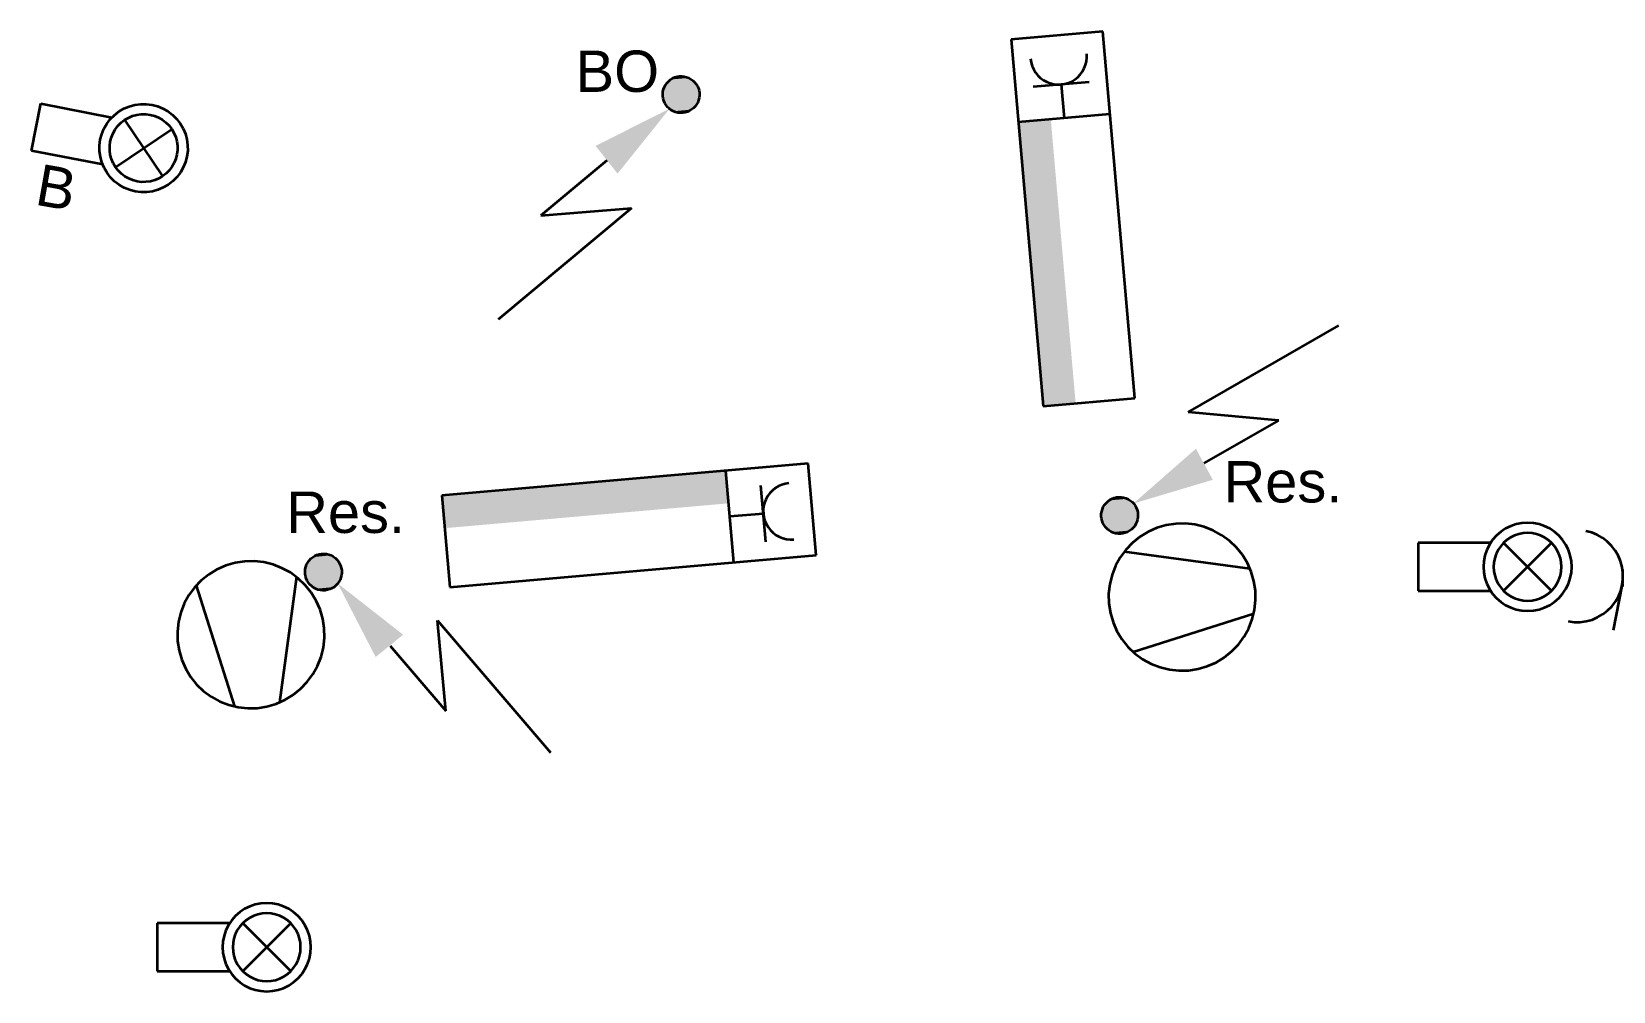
# Model space of a CAD drawing. Extents: x 800 to 1481, y 55 to 490.
# Drawn here: x 1346.46 to 1380.86, y 309.68 to 330.55 of the extents above; entities that cross this region are included whole.
import ezdxf

# ---------------------------------------------------------------- set-up
doc = ezdxf.new("R2010")
doc.units = 0
doc.layers.get('0').update_dxf_attribs({"lineweight": 18})
doc.layers.add('E_Licht', color=7, linetype='Continuous', lineweight=35, true_color=0x0080ff)
doc.layers.add('E_Starkstrom', color=1, linetype='Continuous', lineweight=35, true_color=0xff0000)
doc.styles.get("Standard").update_dxf_attribs({"font": 'arial.ttf'})

# ---------------------------------------------------------------- blocks, each defined once
blk = doc.blocks.new('Elektroanschluss-A0Q9B2CZAY', base_point=(1356.601, 324.292))
at = {"color": 0, "linetype": 'ByBlock', "lineweight": -2, "ltscale": 0.35}
for p, q in [((1360.182, 329.204), (1360.188, 329.256)), ((1360.188, 329.256), (1360.201, 329.306)), ((1360.201, 329.306), (1360.22, 329.355)), ((1360.22, 329.355), (1360.245, 329.401)), ((1360.245, 329.401), (1360.276, 329.443)), ((1360.276, 329.443), (1360.312, 329.481)), ((1360.312, 329.481), (1360.353, 329.514)), ((1360.353, 329.514), (1360.397, 329.541)), ((1360.397, 329.541), (1360.445, 329.562)), ((1360.445, 329.562), (1360.496, 329.577)), ((1360.496, 329.577), (1360.547, 329.585)), ((1360.547, 329.585), (1360.6, 329.586)), ((1360.6, 329.586), (1360.652, 329.58)), ((1360.652, 329.58), (1360.702, 329.568)), ((1360.702, 329.568), (1360.751, 329.549)), ((1360.751, 329.549), (1360.797, 329.524)), ((1360.797, 329.524), (1360.839, 329.493)), ((1360.839, 329.493), (1360.877, 329.456)), ((1360.877, 329.456), (1360.91, 329.416)), ((1360.91, 329.416), (1360.937, 329.371)), ((1360.937, 329.371), (1360.958, 329.323)), ((1360.958, 329.323), (1360.973, 329.273)), ((1360.973, 329.273), (1360.981, 329.221)), ((1360.184, 329.151), (1360.182, 329.204)), ((1360.192, 329.1), (1360.184, 329.151)), ((1360.206, 329.049), (1360.192, 329.1)), ((1360.227, 329.002), (1360.206, 329.049)), ((1360.254, 328.957), (1360.227, 329.002)), ((1360.287, 328.916), (1360.254, 328.957)), ((1360.325, 328.88), (1360.287, 328.916)), ((1360.888, 328.929), (1360.852, 328.891)), ((1360.919, 328.971), (1360.888, 328.929)), ((1360.945, 329.017), (1360.919, 328.971)), ((1360.964, 329.066), (1360.945, 329.017)), ((1360.976, 329.117), (1360.964, 329.066)), ((1360.982, 329.169), (1360.976, 329.117)), ((1360.981, 329.221), (1360.982, 329.169)), ((1360.367, 328.849), (1360.325, 328.88)), ((1360.413, 328.824), (1360.367, 328.849)), ((1360.462, 328.805), (1360.413, 328.824)), ((1360.513, 328.792), (1360.462, 328.805)), ((1360.565, 328.787), (1360.513, 328.792)), ((1360.617, 328.788), (1360.565, 328.787)), ((1360.669, 328.796), (1360.617, 328.788)), ((1360.719, 328.81), (1360.669, 328.796)), ((1360.767, 328.831), (1360.719, 328.81)), ((1360.811, 328.859), (1360.767, 328.831)), ((1360.852, 328.891), (1360.811, 328.859)), ((1358.964, 327.75), (1357.533, 326.556)), ((1359.503, 326.714), (1356.601, 324.292)), ((1357.533, 326.556), (1359.503, 326.714))]:
    blk.add_line(p, q, dxfattribs=at)
for points in [[(1360.981, 329.221), (1360.187, 329.221), (1360.973, 329.256)], [(1360.187, 329.221), (1360.973, 329.256), (1360.188, 329.256)], [(1360.973, 329.256), (1360.188, 329.256), (1360.958, 329.323)], [(1360.188, 329.256), (1360.958, 329.323), (1360.209, 329.323)], [(1360.958, 329.323), (1360.209, 329.323), (1360.941, 329.355)], [(1360.209, 329.323), (1360.941, 329.355), (1360.22, 329.355)], [(1360.941, 329.355), (1360.22, 329.355), (1360.91, 329.416)], [(1360.22, 329.355), (1360.91, 329.416), (1360.258, 329.416)], [(1360.91, 329.416), (1360.258, 329.416), (1360.884, 329.443)], [(1360.258, 329.416), (1360.884, 329.443), (1360.276, 329.443)], [(1360.884, 329.443), (1360.276, 329.443), (1360.839, 329.493)], [(1360.276, 329.443), (1360.839, 329.493), (1360.329, 329.493)], [(1360.839, 329.493), (1360.329, 329.493), (1360.806, 329.514)], [(1360.329, 329.493), (1360.806, 329.514), (1360.353, 329.514)], [(1360.806, 329.514), (1360.353, 329.514), (1360.751, 329.549)], [(1360.353, 329.514), (1360.751, 329.549), (1360.42, 329.549)], [(1360.751, 329.549), (1360.42, 329.549), (1360.709, 329.562)], [(1360.42, 329.549), (1360.709, 329.562), (1360.445, 329.562)], [(1360.709, 329.562), (1360.445, 329.562), (1360.652, 329.58)], [(1360.445, 329.562), (1360.652, 329.58), (1360.527, 329.58)], [(1360.652, 329.58), (1360.527, 329.58), (1360.547, 329.585)], [(1360.977, 329.151), (1360.184, 329.151), (1360.981, 329.221)], [(1360.184, 329.151), (1360.981, 329.221), (1360.187, 329.221)], [(1360.191, 329.117), (1360.977, 329.151), (1360.184, 329.151)], [(1360.976, 329.117), (1360.191, 329.117), (1360.977, 329.151)], [(1360.206, 329.049), (1360.976, 329.117), (1360.191, 329.117)], [(1360.955, 329.049), (1360.206, 329.049), (1360.976, 329.117)], [(1360.223, 329.017), (1360.955, 329.049), (1360.206, 329.049)], [(1360.945, 329.017), (1360.223, 329.017), (1360.955, 329.049)], [(1360.254, 328.957), (1360.945, 329.017), (1360.223, 329.017)], [(1360.906, 328.957), (1360.254, 328.957), (1360.945, 329.017)], [(1360.28, 328.929), (1360.906, 328.957), (1360.254, 328.957)], [(1360.888, 328.929), (1360.28, 328.929), (1360.906, 328.957)], [(1360.325, 328.88), (1360.888, 328.929), (1360.28, 328.929)], [(1360.835, 328.88), (1360.325, 328.88), (1360.888, 328.929)], [(1359.684, 328.071), (1358.722, 328.071), (1360.332, 328.879)], [(1360.358, 328.859), (1360.835, 328.88), (1360.325, 328.88)], [(1360.811, 328.859), (1360.358, 328.859), (1360.835, 328.88)], [(1360.413, 328.824), (1360.811, 328.859), (1360.358, 328.859)], [(1360.745, 328.824), (1360.413, 328.824), (1360.811, 328.859)], [(1360.455, 328.81), (1360.745, 328.824), (1360.413, 328.824)], [(1360.719, 328.81), (1360.455, 328.81), (1360.745, 328.824)], [(1360.513, 328.792), (1360.719, 328.81), (1360.455, 328.81)], [(1360.637, 328.792), (1360.513, 328.792), (1360.719, 328.81)], [(1360.617, 328.788), (1360.637, 328.792), (1360.513, 328.792)], [(1359.2, 327.468), (1359.684, 328.071), (1358.722, 328.071)]]:
    blk.add_solid(points, dxfattribs=at)
blk = doc.blocks.new('Bauteilbeschriftung-A0Q9B2D1AY', base_point=(1358.287, 329.244))
at = {"color": 0, "linetype": 'ByBlock', "lineweight": -2, "ltscale": 0.35, "insert": (1358.287, 330.144), "char_height": 0.9, "attachment_point": 1}
blk.add_mtext('{\\fArial;BO}', dxfattribs=at)
blk = doc.blocks.new('Spiegelschrank mit Steckdose R.-A0Q9B2F7AY', base_point=(1355.377, 318.471))
at = {"color": 0, "lineweight": -2}
for p, q in [((1363.347, 321.161), (1355.377, 320.464)), ((1361.728, 319.012), (1361.554, 321.004)), ((1363.521, 319.168), (1363.347, 321.161)), ((1362.424, 319.461), (1362.318, 320.682)), ((1362.699, 320.669), (1362.63, 320.627)), ((1362.772, 320.701), (1362.699, 320.669)), ((1362.849, 320.724), (1362.772, 320.701)), ((1362.928, 320.736), (1362.849, 320.724)), ((1355.377, 320.464), (1355.551, 318.471)), ((1362.397, 320.309), (1362.378, 320.232)), ((1362.426, 320.384), (1362.397, 320.309)), ((1362.465, 320.454), (1362.426, 320.384)), ((1362.512, 320.519), (1362.465, 320.454)), ((1362.568, 320.577), (1362.512, 320.519)), ((1362.63, 320.627), (1362.568, 320.577)), ((1362.371, 320.072), (1361.641, 320.008)), ((1362.378, 320.232), (1362.369, 320.152)), ((1362.369, 320.152), (1362.371, 320.072)), ((1362.371, 320.072), (1362.383, 319.992)), ((1362.383, 319.992), (1362.406, 319.915)), ((1362.406, 319.915), (1362.438, 319.842)), ((1362.438, 319.842), (1362.48, 319.773)), ((1362.48, 319.773), (1362.53, 319.711)), ((1362.53, 319.711), (1362.588, 319.655)), ((1362.588, 319.655), (1362.652, 319.608)), ((1362.652, 319.608), (1362.723, 319.569)), ((1362.723, 319.569), (1362.797, 319.54)), ((1362.797, 319.54), (1362.875, 319.521)), ((1362.875, 319.521), (1362.955, 319.513)), ((1362.955, 319.513), (1363.035, 319.514)), ((1355.551, 318.471), (1363.521, 319.168))]:
    blk.add_line(p, q, dxfattribs=at)
for points in [[(1361.601, 320.464), (1355.377, 320.464), (1361.554, 321.004)], [(1355.392, 320.297), (1361.601, 320.464), (1355.377, 320.464)], [(1361.615, 320.297), (1355.392, 320.297), (1361.601, 320.464)], [(1355.439, 319.757), (1361.615, 320.297), (1355.392, 320.297)]]:
    blk.add_solid(points, dxfattribs=at)
blk = doc.blocks.new('Ventilator-A0Q9B2F9AY', base_point=(1349.626, 315.842))
at = {"color": 0, "lineweight": -2}
for p, q in [((1350.678, 318.944), (1350.486, 318.859)), ((1350.879, 319.002), (1350.678, 318.944)), ((1351.085, 319.034), (1350.879, 319.002)), ((1351.295, 319.039), (1351.085, 319.034)), ((1351.503, 319.016), (1351.295, 319.039)), ((1351.706, 318.966), (1351.503, 319.016)), ((1351.901, 318.89), (1351.706, 318.966)), ((1350.144, 318.62), (1349.999, 318.469)), ((1350.307, 318.751), (1350.144, 318.62)), ((1350.486, 318.859), (1350.307, 318.751)), ((1352.214, 318.698), (1351.846, 315.966)), ((1352.085, 318.79), (1351.901, 318.89)), ((1352.253, 318.666), (1352.085, 318.79)), ((1352.405, 318.521), (1352.253, 318.666)), ((1349.875, 318.3), (1349.775, 318.116)), ((1349.999, 318.469), (1349.875, 318.3)), ((1350.033, 318.507), (1350.869, 315.88)), ((1352.536, 318.358), (1352.405, 318.521)), ((1352.644, 318.179), (1352.536, 318.358)), ((1349.699, 317.921), (1349.649, 317.718)), ((1349.775, 318.116), (1349.699, 317.921)), ((1352.728, 317.987), (1352.644, 318.179)), ((1352.787, 317.786), (1352.728, 317.987)), ((1349.649, 317.718), (1349.626, 317.51)), ((1352.819, 317.58), (1352.787, 317.786)), ((1352.823, 317.37), (1352.819, 317.58)), ((1349.626, 317.51), (1349.631, 317.301)), ((1349.631, 317.301), (1349.663, 317.094)), ((1352.801, 317.162), (1352.823, 317.37)), ((1349.663, 317.094), (1349.721, 316.893)), ((1349.721, 316.893), (1349.806, 316.701)), ((1352.675, 316.764), (1352.751, 316.959)), ((1352.751, 316.959), (1352.801, 317.162)), ((1349.806, 316.701), (1349.914, 316.522)), ((1349.914, 316.522), (1350.045, 316.359)), ((1352.451, 316.412), (1352.574, 316.58)), ((1352.574, 316.58), (1352.675, 316.764)), ((1350.045, 316.359), (1350.196, 316.214)), ((1350.196, 316.214), (1350.365, 316.091)), ((1352.143, 316.13), (1352.306, 316.261)), ((1352.306, 316.261), (1352.451, 316.412)), ((1350.365, 316.091), (1350.549, 315.99)), ((1350.549, 315.99), (1350.744, 315.914)), ((1350.744, 315.914), (1350.947, 315.864)), ((1350.947, 315.864), (1351.155, 315.842)), ((1351.155, 315.842), (1351.364, 315.846)), ((1351.364, 315.846), (1351.571, 315.878)), ((1351.571, 315.878), (1351.772, 315.937)), ((1351.772, 315.937), (1351.964, 316.021)), ((1351.964, 316.021), (1352.143, 316.13))]:
    blk.add_line(p, q, dxfattribs=at)
blk = doc.blocks.new('Elektroanschluss-A0Q9B2FBAY', base_point=(1352.402, 314.877))
at = {"color": 0, "lineweight": -2}
for p, q in [((1352.419, 318.918), (1352.437, 318.967)), ((1352.437, 318.967), (1352.462, 319.013)), ((1352.462, 319.013), (1352.492, 319.056)), ((1352.492, 319.056), (1352.528, 319.094)), ((1352.528, 319.094), (1352.569, 319.127)), ((1352.569, 319.127), (1352.613, 319.155)), ((1352.613, 319.155), (1352.661, 319.177)), ((1352.661, 319.177), (1352.711, 319.192)), ((1352.711, 319.192), (1352.762, 319.2)), ((1352.762, 319.2), (1352.815, 319.202)), ((1352.815, 319.202), (1352.867, 319.197)), ((1352.867, 319.197), (1352.918, 319.185)), ((1352.918, 319.185), (1352.967, 319.167)), ((1352.967, 319.167), (1353.013, 319.142)), ((1353.013, 319.142), (1353.055, 319.112)), ((1353.055, 319.112), (1353.094, 319.076)), ((1353.094, 319.076), (1353.127, 319.035)), ((1353.127, 319.035), (1353.154, 318.991)), ((1353.154, 318.991), (1353.176, 318.943)), ((1353.176, 318.943), (1353.191, 318.893)), ((1352.402, 318.815), (1352.407, 318.867)), ((1352.404, 318.763), (1352.402, 318.815)), ((1352.412, 318.711), (1352.404, 318.763)), ((1352.407, 318.867), (1352.419, 318.918)), ((1352.427, 318.661), (1352.412, 318.711)), ((1352.449, 318.614), (1352.427, 318.661)), ((1352.477, 318.569), (1352.449, 318.614)), ((1353.141, 318.591), (1353.111, 318.549)), ((1353.166, 318.637), (1353.141, 318.591)), ((1353.184, 318.686), (1353.166, 318.637)), ((1353.196, 318.737), (1353.184, 318.686)), ((1353.191, 318.893), (1353.2, 318.842)), ((1353.201, 318.789), (1353.196, 318.737)), ((1353.2, 318.842), (1353.201, 318.789)), ((1352.51, 318.529), (1352.477, 318.569)), ((1352.548, 318.493), (1352.51, 318.529)), ((1352.591, 318.463), (1352.548, 318.493)), ((1352.637, 318.438), (1352.591, 318.463)), ((1352.686, 318.419), (1352.637, 318.438)), ((1352.737, 318.408), (1352.686, 318.419)), ((1352.789, 318.402), (1352.737, 318.408)), ((1352.841, 318.404), (1352.789, 318.402)), ((1352.893, 318.413), (1352.841, 318.404)), ((1352.943, 318.428), (1352.893, 318.413)), ((1352.99, 318.45), (1352.943, 318.428)), ((1353.035, 318.477), (1352.99, 318.45)), ((1353.075, 318.51), (1353.035, 318.477)), ((1353.111, 318.549), (1353.075, 318.51)), ((1355.467, 315.783), (1355.286, 317.751)), ((1355.286, 317.751), (1357.741, 314.877)), ((1354.256, 317.201), (1355.467, 315.783))]:
    blk.add_line(p, q, dxfattribs=at)
for points in [[(1353.194, 318.867), (1352.407, 318.867), (1353.176, 318.943)], [(1352.407, 318.867), (1353.176, 318.943), (1352.43, 318.943)], [(1353.176, 318.943), (1352.43, 318.943), (1353.163, 318.967)], [(1352.43, 318.943), (1353.163, 318.967), (1352.437, 318.967)], [(1353.163, 318.967), (1352.437, 318.967), (1353.127, 319.035)], [(1352.437, 318.967), (1353.127, 319.035), (1352.48, 319.035)], [(1353.127, 319.035), (1352.48, 319.035), (1353.107, 319.056)], [(1352.48, 319.035), (1353.107, 319.056), (1352.492, 319.056)], [(1353.107, 319.056), (1352.492, 319.056), (1353.055, 319.112)], [(1352.492, 319.056), (1353.055, 319.112), (1352.552, 319.112)], [(1353.055, 319.112), (1352.552, 319.112), (1353.03, 319.127)], [(1352.552, 319.112), (1353.03, 319.127), (1352.569, 319.127)], [(1353.03, 319.127), (1352.569, 319.127), (1352.967, 319.167)], [(1352.569, 319.127), (1352.967, 319.167), (1352.642, 319.167)], [(1352.967, 319.167), (1352.642, 319.167), (1352.934, 319.177)], [(1352.642, 319.167), (1352.934, 319.177), (1352.661, 319.177)], [(1352.934, 319.177), (1352.661, 319.177), (1352.867, 319.197)], [(1352.661, 319.177), (1352.867, 319.197), (1352.748, 319.197)], [(1352.867, 319.197), (1352.748, 319.197), (1352.762, 319.2)], [(1353.197, 318.763), (1352.404, 318.763), (1353.2, 318.842)], [(1352.404, 318.763), (1353.2, 318.842), (1352.406, 318.842)], [(1352.41, 318.737), (1353.197, 318.763), (1352.404, 318.763)], [(1353.2, 318.842), (1352.406, 318.842), (1353.194, 318.867)], [(1352.406, 318.842), (1353.194, 318.867), (1352.407, 318.867)], [(1353.196, 318.737), (1352.41, 318.737), (1353.197, 318.763)], [(1352.427, 318.661), (1353.196, 318.737), (1352.41, 318.737)], [(1353.173, 318.661), (1352.427, 318.661), (1353.196, 318.737)], [(1352.44, 318.637), (1353.173, 318.661), (1352.427, 318.661)], [(1353.166, 318.637), (1352.44, 318.637), (1353.173, 318.661)], [(1352.477, 318.569), (1353.166, 318.637), (1352.44, 318.637)], [(1353.124, 318.569), (1352.477, 318.569), (1353.166, 318.637)], [(1352.496, 318.549), (1353.124, 318.569), (1352.477, 318.569)], [(1353.111, 318.549), (1352.496, 318.549), (1353.124, 318.569)], [(1352.548, 318.493), (1353.111, 318.549), (1352.496, 318.549)], [(1353.052, 318.493), (1352.548, 318.493), (1353.111, 318.549)], [(1352.573, 318.477), (1353.052, 318.493), (1352.548, 318.493)], [(1353.035, 318.477), (1352.573, 318.477), (1353.052, 318.493)], [(1352.637, 318.438), (1353.035, 318.477), (1352.573, 318.477)], [(1352.961, 318.438), (1352.637, 318.438), (1353.035, 318.477)], [(1352.669, 318.428), (1352.961, 318.438), (1352.637, 318.438)], [(1352.943, 318.428), (1352.669, 318.428), (1352.961, 318.438)], [(1352.737, 318.408), (1352.943, 318.428), (1352.669, 318.428)], [(1352.855, 318.408), (1352.737, 318.408), (1352.943, 318.428)], [(1352.841, 318.404), (1352.855, 318.408), (1352.737, 318.408)], [(1354.536, 317.44), (1353.688, 317.44), (1353.112, 318.556)], [(1353.938, 316.955), (1354.536, 317.44), (1353.688, 317.44)]]:
    blk.add_solid(points, dxfattribs=at)
blk = doc.blocks.new('Bauteilbeschriftung-A0Q9B2FDAY', base_point=(1351.993, 319.653))
at = {"color": 0, "linetype": 'ByBlock', "lineweight": -2, "ltscale": 0.35, "insert": (1351.993, 320.553), "char_height": 0.9, "attachment_point": 1}
blk.add_mtext('{\\fArial;Res.}', dxfattribs=at)
blk = doc.blocks.new('Spiegelschrank mit Steckdose R.-A0Q9B2VXAY', base_point=(1367.76, 322.411))
at = {"color": 0, "lineweight": -2}
for p, q in [((1369.752, 330.555), (1367.76, 330.381)), ((1367.76, 330.381), (1368.457, 322.411)), ((1370.45, 322.585), (1369.752, 330.555)), ((1368.185, 329.962), (1368.197, 329.883)), ((1369.4, 329.909), (1369.408, 329.989)), ((1369.408, 329.989), (1369.406, 330.069)), ((1368.197, 329.883), (1368.22, 329.806)), ((1368.22, 329.806), (1368.252, 329.733)), ((1368.252, 329.733), (1368.293, 329.664)), ((1368.293, 329.664), (1368.344, 329.601)), ((1368.344, 329.601), (1368.402, 329.546)), ((1369.21, 329.564), (1369.265, 329.622)), ((1369.265, 329.622), (1369.313, 329.686)), ((1369.313, 329.686), (1369.351, 329.757)), ((1369.351, 329.757), (1369.38, 329.831)), ((1369.38, 329.831), (1369.4, 329.909)), ((1369.46, 329.458), (1368.238, 329.351)), ((1368.402, 329.546), (1368.466, 329.499)), ((1368.466, 329.499), (1368.537, 329.46)), ((1368.537, 329.46), (1368.611, 329.431)), ((1368.611, 329.431), (1368.689, 329.412)), ((1368.689, 329.412), (1368.769, 329.403)), ((1368.769, 329.403), (1368.849, 329.405)), ((1368.849, 329.405), (1368.928, 329.417)), ((1368.849, 329.405), (1368.913, 328.675)), ((1368.928, 329.417), (1369.005, 329.44)), ((1369.005, 329.44), (1369.079, 329.472)), ((1369.079, 329.472), (1369.147, 329.513)), ((1369.147, 329.513), (1369.21, 329.564)), ((1369.909, 328.762), (1367.917, 328.587)), ((1368.457, 322.411), (1370.45, 322.585))]:
    blk.add_line(p, q, dxfattribs=at)
for points in [[(1368.629, 328.587), (1367.917, 328.587), (1368.624, 328.649)], [(1368.452, 322.473), (1368.629, 328.587), (1367.917, 328.587)], [(1369.164, 322.473), (1368.452, 322.473), (1368.629, 328.587)], [(1368.457, 322.411), (1369.164, 322.473), (1368.452, 322.473)]]:
    blk.add_solid(points, dxfattribs=at)
blk = doc.blocks.new('Ventilator-A0Q9B2VZAY', base_point=(1369.882, 316.66))
at = {"color": 0, "lineweight": -2}
for p, q in [((1370.742, 319.678), (1370.563, 319.569)), ((1370.933, 319.762), (1370.742, 319.678)), ((1371.134, 319.821), (1370.933, 319.762)), ((1371.341, 319.853), (1371.134, 319.821)), ((1371.55, 319.857), (1371.341, 319.853)), ((1371.758, 319.834), (1371.55, 319.857)), ((1371.962, 319.785), (1371.758, 319.834)), ((1372.157, 319.709), (1371.962, 319.785)), ((1372.34, 319.608), (1372.157, 319.709)), ((1370.255, 319.287), (1370.131, 319.118)), ((1370.4, 319.438), (1370.255, 319.287)), ((1370.563, 319.569), (1370.4, 319.438)), ((1372.509, 319.484), (1372.34, 319.608)), ((1372.66, 319.34), (1372.509, 319.484)), ((1372.791, 319.176), (1372.66, 319.34)), ((1370.031, 318.935), (1369.955, 318.74)), ((1370.131, 319.118), (1370.031, 318.935)), ((1370.223, 319.247), (1372.955, 318.88)), ((1372.9, 318.997), (1372.791, 319.176)), ((1372.984, 318.806), (1372.9, 318.997)), ((1369.955, 318.74), (1369.905, 318.537)), ((1373.043, 318.605), (1372.984, 318.806)), ((1373.075, 318.398), (1373.043, 318.605)), ((1369.905, 318.537), (1369.882, 318.328)), ((1369.882, 318.328), (1369.887, 318.119)), ((1373.079, 318.189), (1373.075, 318.398)), ((1369.887, 318.119), (1369.919, 317.912)), ((1369.919, 317.912), (1369.977, 317.711)), ((1370.413, 317.067), (1373.041, 317.903)), ((1373.007, 317.778), (1373.056, 317.981)), ((1373.056, 317.981), (1373.079, 318.189)), ((1369.977, 317.711), (1370.061, 317.52)), ((1372.83, 317.399), (1372.931, 317.582)), ((1372.931, 317.582), (1373.007, 317.778)), ((1370.061, 317.52), (1370.17, 317.341)), ((1370.17, 317.341), (1370.301, 317.178)), ((1372.562, 317.079), (1372.706, 317.23)), ((1372.706, 317.23), (1372.83, 317.399)), ((1370.301, 317.178), (1370.452, 317.033)), ((1370.452, 317.033), (1370.621, 316.909)), ((1370.621, 316.909), (1370.804, 316.809)), ((1372.219, 316.839), (1372.398, 316.948)), ((1372.398, 316.948), (1372.562, 317.079)), ((1370.804, 316.809), (1370.999, 316.733)), ((1370.999, 316.733), (1371.203, 316.683)), ((1371.203, 316.683), (1371.411, 316.66)), ((1371.411, 316.66), (1371.62, 316.665)), ((1371.62, 316.665), (1371.827, 316.697)), ((1371.827, 316.697), (1372.028, 316.755)), ((1372.028, 316.755), (1372.219, 316.839))]:
    blk.add_line(p, q, dxfattribs=at)
blk = doc.blocks.new('Elektroanschluss-A0Q9B2W1AY', base_point=(1369.721, 319.634))
at = {"color": 0, "lineweight": -2}
for p, q in [((1371.613, 322.281), (1374.891, 324.162)), ((1373.58, 322.095), (1371.613, 322.281)), ((1371.963, 321.167), (1373.58, 322.095)), ((1369.826, 320.304), (1369.864, 320.34)), ((1369.864, 320.34), (1369.906, 320.371)), ((1369.906, 320.371), (1369.952, 320.396)), ((1369.952, 320.396), (1370, 320.415)), ((1370, 320.415), (1370.051, 320.428)), ((1370.051, 320.428), (1370.103, 320.433)), ((1370.103, 320.433), (1370.156, 320.432)), ((1370.156, 320.432), (1370.207, 320.424)), ((1370.207, 320.424), (1370.258, 320.409)), ((1370.258, 320.409), (1370.305, 320.388)), ((1370.305, 320.388), (1370.35, 320.361)), ((1370.35, 320.361), (1370.391, 320.328)), ((1370.391, 320.328), (1370.427, 320.291)), ((1369.721, 320.016), (1369.722, 320.068)), ((1369.727, 319.964), (1369.721, 320.016)), ((1369.722, 320.068), (1369.73, 320.12)), ((1369.739, 319.913), (1369.727, 319.964)), ((1369.73, 320.12), (1369.745, 320.17)), ((1369.745, 320.17), (1369.766, 320.218)), ((1369.766, 320.218), (1369.793, 320.263)), ((1369.793, 320.263), (1369.826, 320.304)), ((1370.427, 320.291), (1370.458, 320.249)), ((1370.458, 320.249), (1370.483, 320.203)), ((1370.483, 320.203), (1370.502, 320.154)), ((1370.502, 320.154), (1370.515, 320.103)), ((1370.519, 319.999), (1370.511, 319.947)), ((1370.515, 320.103), (1370.52, 320.051)), ((1370.52, 320.051), (1370.519, 319.999)), ((1369.758, 319.865), (1369.739, 319.913)), ((1369.783, 319.819), (1369.758, 319.865)), ((1369.814, 319.776), (1369.783, 319.819)), ((1369.851, 319.739), (1369.814, 319.776)), ((1369.891, 319.706), (1369.851, 319.739)), ((1369.936, 319.679), (1369.891, 319.706)), ((1369.984, 319.658), (1369.936, 319.679)), ((1370.034, 319.643), (1369.984, 319.658)), ((1370.086, 319.635), (1370.034, 319.643)), ((1370.138, 319.634), (1370.086, 319.635)), ((1370.19, 319.64), (1370.138, 319.634)), ((1370.241, 319.652), (1370.19, 319.64)), ((1370.29, 319.671), (1370.241, 319.652)), ((1370.336, 319.696), (1370.29, 319.671)), ((1370.378, 319.727), (1370.336, 319.696)), ((1370.416, 319.763), (1370.378, 319.727)), ((1370.448, 319.804), (1370.416, 319.763)), ((1370.476, 319.849), (1370.448, 319.804)), ((1370.497, 319.897), (1370.476, 319.849)), ((1370.511, 319.947), (1370.497, 319.897))]:
    blk.add_line(p, q, dxfattribs=at)
for points in [[(1372.147, 320.809), (1371.009, 320.809), (1371.78, 321.486)], [(1370.42, 320.293), (1372.147, 320.809), (1371.009, 320.809)], [(1370.427, 320.291), (1369.818, 320.291), (1370.373, 320.34)], [(1369.818, 320.291), (1370.373, 320.34), (1369.864, 320.34)], [(1370.373, 320.34), (1369.864, 320.34), (1370.35, 320.361)], [(1369.864, 320.34), (1370.35, 320.361), (1369.897, 320.361)], [(1370.35, 320.361), (1369.897, 320.361), (1370.283, 320.396)], [(1369.897, 320.361), (1370.283, 320.396), (1369.952, 320.396)], [(1370.283, 320.396), (1369.952, 320.396), (1370.258, 320.409)], [(1369.952, 320.396), (1370.258, 320.409), (1369.994, 320.409)], [(1370.258, 320.409), (1369.994, 320.409), (1370.176, 320.428)], [(1369.994, 320.409), (1370.176, 320.428), (1370.051, 320.428)], [(1370.176, 320.428), (1370.051, 320.428), (1370.156, 320.432)], [(1370.516, 320.068), (1369.722, 320.068), (1370.515, 320.103)], [(1369.722, 320.068), (1370.515, 320.103), (1369.73, 320.103)], [(1369.725, 319.999), (1370.516, 320.068), (1369.722, 320.068)], [(1370.519, 319.999), (1369.725, 319.999), (1370.516, 320.068)], [(1369.727, 319.964), (1370.519, 319.999), (1369.725, 319.999)], [(1370.512, 319.964), (1369.727, 319.964), (1370.519, 319.999)], [(1369.748, 319.897), (1370.512, 319.964), (1369.727, 319.964)], [(1370.515, 320.103), (1369.73, 320.103), (1370.493, 320.17)], [(1369.73, 320.103), (1370.493, 320.17), (1369.745, 320.17)], [(1370.493, 320.17), (1369.745, 320.17), (1370.483, 320.203)], [(1369.745, 320.17), (1370.483, 320.203), (1369.762, 320.203)], [(1370.497, 319.897), (1369.748, 319.897), (1370.512, 319.964)], [(1370.483, 320.203), (1369.762, 320.203), (1370.445, 320.263)], [(1369.762, 320.203), (1370.445, 320.263), (1369.793, 320.263)], [(1370.445, 320.263), (1369.793, 320.263), (1370.427, 320.291)], [(1369.793, 320.263), (1370.427, 320.291), (1369.818, 320.291)], [(1369.758, 319.865), (1370.497, 319.897), (1369.748, 319.897)], [(1370.48, 319.865), (1369.758, 319.865), (1370.497, 319.897)], [(1369.797, 319.804), (1370.48, 319.865), (1369.758, 319.865)], [(1370.448, 319.804), (1369.797, 319.804), (1370.48, 319.865)], [(1369.814, 319.776), (1370.448, 319.804), (1369.797, 319.804)], [(1370.423, 319.776), (1369.814, 319.776), (1370.448, 319.804)], [(1369.868, 319.727), (1370.423, 319.776), (1369.814, 319.776)], [(1370.378, 319.727), (1369.868, 319.727), (1370.423, 319.776)], [(1369.891, 319.706), (1370.378, 319.727), (1369.868, 319.727)], [(1370.345, 319.706), (1369.891, 319.706), (1370.378, 319.727)], [(1369.958, 319.671), (1370.345, 319.706), (1369.891, 319.706)], [(1370.29, 319.671), (1369.958, 319.671), (1370.345, 319.706)], [(1369.984, 319.658), (1370.29, 319.671), (1369.958, 319.671)], [(1370.247, 319.658), (1369.984, 319.658), (1370.29, 319.671)], [(1370.065, 319.64), (1370.247, 319.658), (1369.984, 319.658)], [(1370.19, 319.64), (1370.065, 319.64), (1370.247, 319.658)], [(1370.086, 319.635), (1370.19, 319.64), (1370.065, 319.64)]]:
    blk.add_solid(points, dxfattribs=at)
blk = doc.blocks.new('Bauteilbeschriftung-A0Q9B2W3AY', base_point=(1372.38, 320.316))
at = {"color": 0, "linetype": 'ByBlock', "lineweight": -2, "ltscale": 0.35, "insert": (1372.38, 321.216), "char_height": 0.9, "attachment_point": 1}
blk.add_mtext('{\\fArial;Res.}', dxfattribs=at)
blk = doc.blocks.new('LED-Deckenleuchte mit Trafotunnel-A0Q9B3VLAY', base_point=(1349.189, 309.684))
at = {"color": 0, "linetype": 'ByBlock', "lineweight": -2, "ltscale": 0.35}
for p, q in [((1350.984, 311.406), (1350.889, 311.323)), ((1351.088, 311.476), (1350.984, 311.406)), ((1351.201, 311.531), (1351.088, 311.476)), ((1351.32, 311.572), (1351.201, 311.531)), ((1351.443, 311.596), (1351.32, 311.572)), ((1351.472, 311.376), (1351.377, 311.358)), ((1351.568, 311.604), (1351.443, 311.596)), ((1351.568, 311.383), (1351.472, 311.376)), ((1351.694, 311.596), (1351.568, 311.604)), ((1351.665, 311.376), (1351.568, 311.383)), ((1351.76, 311.358), (1351.665, 311.376)), ((1351.817, 311.572), (1351.694, 311.596)), ((1351.936, 311.531), (1351.817, 311.572)), ((1352.049, 311.476), (1351.936, 311.531)), ((1352.153, 311.406), (1352.049, 311.476)), ((1352.247, 311.323), (1352.153, 311.406)), ((1350.763, 311.166), (1349.189, 311.166)), ((1349.189, 311.166), (1349.189, 310.122)), ((1350.737, 311.124), (1350.681, 311.012)), ((1350.807, 311.229), (1350.737, 311.124)), ((1350.889, 311.323), (1350.807, 311.229)), ((1350.983, 311.094), (1350.929, 311.014)), ((1351.046, 311.166), (1350.983, 311.094)), ((1351.119, 311.23), (1351.046, 311.166)), ((1351.046, 311.166), (1352.091, 310.122)), ((1351.046, 310.122), (1352.091, 311.166)), ((1351.199, 311.284), (1351.119, 311.23)), ((1351.286, 311.327), (1351.199, 311.284)), ((1351.377, 311.358), (1351.286, 311.327)), ((1351.851, 311.327), (1351.76, 311.358)), ((1351.938, 311.284), (1351.851, 311.327)), ((1352.018, 311.23), (1351.938, 311.284)), ((1352.091, 311.166), (1352.018, 311.23)), ((1352.154, 311.094), (1352.091, 311.166)), ((1352.208, 311.014), (1352.154, 311.094)), ((1352.33, 311.229), (1352.247, 311.323)), ((1352.4, 311.124), (1352.33, 311.229)), ((1352.456, 311.012), (1352.4, 311.124)), ((1350.616, 310.77), (1350.608, 310.644)), ((1350.641, 310.893), (1350.616, 310.77)), ((1350.681, 311.012), (1350.641, 310.893)), ((1350.836, 310.741), (1350.83, 310.644)), ((1350.855, 310.835), (1350.836, 310.741)), ((1350.886, 310.927), (1350.855, 310.835)), ((1350.929, 311.014), (1350.886, 310.927)), ((1352.251, 310.927), (1352.208, 311.014)), ((1352.282, 310.835), (1352.251, 310.927)), ((1352.301, 310.741), (1352.282, 310.835)), ((1352.307, 310.644), (1352.301, 310.741)), ((1352.496, 310.893), (1352.456, 311.012)), ((1352.521, 310.77), (1352.496, 310.893)), ((1352.529, 310.644), (1352.521, 310.77)), ((1350.608, 310.644), (1350.616, 310.519)), ((1350.616, 310.519), (1350.641, 310.396)), ((1350.641, 310.396), (1350.681, 310.277)), ((1350.83, 310.644), (1350.836, 310.548)), ((1350.836, 310.548), (1350.855, 310.453)), ((1350.855, 310.453), (1350.886, 310.362)), ((1350.886, 310.362), (1350.929, 310.275)), ((1352.208, 310.275), (1352.251, 310.362)), ((1352.251, 310.362), (1352.282, 310.453)), ((1352.282, 310.453), (1352.301, 310.548)), ((1352.301, 310.548), (1352.307, 310.644)), ((1352.456, 310.277), (1352.496, 310.396)), ((1352.496, 310.396), (1352.521, 310.519)), ((1352.521, 310.519), (1352.529, 310.644)), ((1349.189, 310.122), (1350.763, 310.122)), ((1350.681, 310.277), (1350.737, 310.164)), ((1350.737, 310.164), (1350.807, 310.06)), ((1350.807, 310.06), (1350.889, 309.965)), ((1350.929, 310.275), (1350.983, 310.195)), ((1350.983, 310.195), (1351.046, 310.122)), ((1351.046, 310.122), (1351.119, 310.058)), ((1351.119, 310.058), (1351.199, 310.005)), ((1351.199, 310.005), (1351.286, 309.962)), ((1351.851, 309.962), (1351.938, 310.005)), ((1351.938, 310.005), (1352.018, 310.058)), ((1352.018, 310.058), (1352.091, 310.122)), ((1352.091, 310.122), (1352.154, 310.195)), ((1352.154, 310.195), (1352.208, 310.275)), ((1352.247, 309.965), (1352.33, 310.06)), ((1352.33, 310.06), (1352.4, 310.164)), ((1352.4, 310.164), (1352.456, 310.277)), ((1350.889, 309.965), (1350.984, 309.882)), ((1350.984, 309.882), (1351.088, 309.813)), ((1351.088, 309.813), (1351.201, 309.757)), ((1351.201, 309.757), (1351.32, 309.717)), ((1351.286, 309.962), (1351.377, 309.931)), ((1351.32, 309.717), (1351.443, 309.692)), ((1351.377, 309.931), (1351.472, 309.912)), ((1351.443, 309.692), (1351.568, 309.684)), ((1351.472, 309.912), (1351.568, 309.906)), ((1351.568, 309.906), (1351.665, 309.912)), ((1351.568, 309.684), (1351.694, 309.692)), ((1351.665, 309.912), (1351.76, 309.931)), ((1351.694, 309.692), (1351.817, 309.717)), ((1351.76, 309.931), (1351.851, 309.962)), ((1351.817, 309.717), (1351.936, 309.757)), ((1351.936, 309.757), (1352.049, 309.813)), ((1352.049, 309.813), (1352.153, 309.882)), ((1352.153, 309.882), (1352.247, 309.965))]:
    blk.add_line(p, q, dxfattribs=at)
blk = doc.blocks.new('LED-Deckenleuchte mit Trafotunnel-A0Q9B3VNAY', base_point=(1376.615, 317.956))
at = {"color": 0, "linetype": 'ByBlock', "lineweight": -2, "ltscale": 0.35}
for p, q in [((1378.41, 319.678), (1378.316, 319.595)), ((1378.515, 319.748), (1378.41, 319.678)), ((1378.627, 319.803), (1378.515, 319.748)), ((1378.746, 319.844), (1378.627, 319.803)), ((1378.803, 319.629), (1378.712, 319.598)), ((1378.869, 319.868), (1378.746, 319.844)), ((1378.898, 319.648), (1378.803, 319.629)), ((1378.995, 319.876), (1378.869, 319.868)), ((1378.995, 319.655), (1378.898, 319.648)), ((1379.12, 319.868), (1378.995, 319.876)), ((1379.091, 319.648), (1378.995, 319.655)), ((1379.186, 319.629), (1379.091, 319.648)), ((1379.243, 319.844), (1379.12, 319.868)), ((1379.277, 319.598), (1379.186, 319.629)), ((1379.362, 319.803), (1379.243, 319.844)), ((1379.475, 319.748), (1379.362, 319.803)), ((1379.579, 319.678), (1379.475, 319.748)), ((1379.674, 319.595), (1379.579, 319.678)), ((1378.189, 319.438), (1376.615, 319.438)), ((1376.615, 319.438), (1376.615, 318.394)), ((1378.107, 319.284), (1378.067, 319.165)), ((1378.163, 319.396), (1378.107, 319.284)), ((1378.233, 319.501), (1378.163, 319.396)), ((1378.316, 319.595), (1378.233, 319.501)), ((1378.355, 319.285), (1378.312, 319.199)), ((1378.409, 319.366), (1378.355, 319.285)), ((1378.472, 319.438), (1378.409, 319.366)), ((1378.545, 319.502), (1378.472, 319.438)), ((1378.472, 319.438), (1379.517, 318.394)), ((1378.472, 318.394), (1379.517, 319.438)), ((1378.625, 319.556), (1378.545, 319.502)), ((1378.712, 319.598), (1378.625, 319.556)), ((1379.364, 319.556), (1379.277, 319.598)), ((1379.444, 319.502), (1379.364, 319.556)), ((1379.517, 319.438), (1379.444, 319.502)), ((1379.581, 319.366), (1379.517, 319.438)), ((1379.634, 319.285), (1379.581, 319.366)), ((1379.677, 319.199), (1379.634, 319.285)), ((1379.756, 319.501), (1379.674, 319.595)), ((1379.826, 319.396), (1379.756, 319.501)), ((1379.882, 319.284), (1379.826, 319.396)), ((1379.922, 319.165), (1379.882, 319.284)), ((1378.043, 319.041), (1378.034, 318.916)), ((1378.067, 319.165), (1378.043, 319.041)), ((1378.262, 319.012), (1378.256, 318.916)), ((1378.281, 319.107), (1378.262, 319.012)), ((1378.312, 319.199), (1378.281, 319.107)), ((1379.708, 319.107), (1379.677, 319.199)), ((1379.727, 319.012), (1379.708, 319.107)), ((1379.733, 318.916), (1379.727, 319.012)), ((1379.947, 319.041), (1379.922, 319.165)), ((1379.955, 318.916), (1379.947, 319.041)), ((1378.034, 318.916), (1378.043, 318.791)), ((1378.043, 318.791), (1378.067, 318.668)), ((1378.067, 318.668), (1378.107, 318.549)), ((1378.256, 318.916), (1378.262, 318.82)), ((1378.262, 318.82), (1378.281, 318.725)), ((1378.281, 318.725), (1378.312, 318.633)), ((1378.312, 318.633), (1378.355, 318.547)), ((1379.634, 318.547), (1379.677, 318.633)), ((1379.677, 318.633), (1379.708, 318.725)), ((1379.708, 318.725), (1379.727, 318.82)), ((1379.727, 318.82), (1379.733, 318.916)), ((1379.882, 318.549), (1379.922, 318.668)), ((1379.922, 318.668), (1379.947, 318.791)), ((1379.947, 318.791), (1379.955, 318.916)), ((1376.615, 318.394), (1378.189, 318.394)), ((1378.107, 318.549), (1378.163, 318.436)), ((1378.163, 318.436), (1378.233, 318.332)), ((1378.233, 318.332), (1378.316, 318.237)), ((1378.355, 318.547), (1378.409, 318.466)), ((1378.409, 318.466), (1378.472, 318.394)), ((1378.472, 318.394), (1378.545, 318.33)), ((1378.545, 318.33), (1378.625, 318.276)), ((1378.625, 318.276), (1378.712, 318.234)), ((1379.277, 318.234), (1379.364, 318.276)), ((1379.364, 318.276), (1379.444, 318.33)), ((1379.444, 318.33), (1379.517, 318.394)), ((1379.517, 318.394), (1379.581, 318.466)), ((1379.581, 318.466), (1379.634, 318.547)), ((1379.674, 318.237), (1379.756, 318.332)), ((1379.756, 318.332), (1379.826, 318.436)), ((1379.826, 318.436), (1379.882, 318.549)), ((1378.316, 318.237), (1378.41, 318.154)), ((1378.41, 318.154), (1378.515, 318.084)), ((1378.515, 318.084), (1378.627, 318.029)), ((1378.627, 318.029), (1378.746, 317.989)), ((1378.712, 318.234), (1378.803, 318.203)), ((1378.746, 317.989), (1378.869, 317.964)), ((1378.803, 318.203), (1378.898, 318.184)), ((1378.869, 317.964), (1378.995, 317.956)), ((1378.898, 318.184), (1378.995, 318.178)), ((1378.995, 318.178), (1379.091, 318.184)), ((1378.995, 317.956), (1379.12, 317.964)), ((1379.091, 318.184), (1379.186, 318.203)), ((1379.12, 317.964), (1379.243, 317.989)), ((1379.186, 318.203), (1379.277, 318.234)), ((1379.243, 317.989), (1379.362, 318.029)), ((1379.362, 318.029), (1379.475, 318.084)), ((1379.475, 318.084), (1379.579, 318.154)), ((1379.579, 318.154), (1379.674, 318.237))]:
    blk.add_line(p, q, dxfattribs=at)
blk = doc.blocks.new('LED-Deckenleuchte mit Trafotunnel-A0Q9B3YFAY', base_point=(1346.455, 327.064))
at = {"color": 0, "linetype": 'ByBlock', "lineweight": -2, "ltscale": 0.35}
for p, q in [((1346.455, 327.964), (1346.655, 328.989)), ((1346.655, 328.989), (1348.2, 328.689)), ((1348.463, 328.882), (1348.579, 328.93)), ((1348.579, 328.93), (1348.7, 328.963)), ((1348.7, 328.963), (1348.824, 328.98)), ((1348.824, 328.98), (1348.95, 328.981)), ((1348.95, 328.981), (1349.074, 328.965)), ((1349.074, 328.965), (1349.196, 328.933)), ((1349.196, 328.933), (1349.312, 328.885)), ((1348.09, 328.552), (1348.167, 328.652)), ((1348.167, 328.652), (1348.255, 328.742)), ((1348.255, 328.742), (1348.354, 328.818)), ((1348.334, 328.507), (1348.402, 328.576)), ((1348.354, 328.818), (1348.463, 328.882)), ((1348.402, 328.576), (1348.478, 328.635)), ((1348.478, 328.635), (1348.562, 328.683)), ((1348.478, 328.635), (1349.304, 327.41)), ((1348.562, 328.683), (1348.651, 328.721)), ((1348.651, 328.721), (1348.744, 328.746)), ((1348.744, 328.746), (1348.84, 328.759)), ((1348.84, 328.759), (1348.936, 328.76)), ((1348.936, 328.76), (1349.032, 328.747)), ((1349.032, 328.747), (1349.126, 328.723)), ((1349.126, 328.723), (1349.215, 328.686)), ((1349.215, 328.686), (1349.299, 328.638)), ((1349.299, 328.638), (1349.376, 328.58)), ((1349.312, 328.885), (1349.421, 328.823)), ((1349.376, 328.58), (1349.444, 328.512)), ((1349.421, 328.823), (1349.521, 328.747)), ((1349.521, 328.747), (1349.61, 328.659)), ((1349.61, 328.659), (1349.687, 328.559)), ((1347.949, 328.206), (1347.981, 328.327)), ((1347.981, 328.327), (1348.028, 328.443)), ((1348.028, 328.443), (1348.09, 328.552)), ((1348.166, 328.163), (1348.191, 328.257)), ((1348.191, 328.257), (1348.227, 328.346)), ((1348.227, 328.346), (1348.275, 328.43)), ((1348.275, 328.43), (1348.334, 328.507)), ((1348.279, 327.609), (1349.503, 328.435)), ((1349.444, 328.512), (1349.503, 328.435)), ((1349.503, 328.435), (1349.552, 328.352)), ((1349.552, 328.352), (1349.59, 328.263)), ((1349.59, 328.263), (1349.615, 328.17)), ((1349.687, 328.559), (1349.751, 328.451)), ((1349.751, 328.451), (1349.799, 328.335)), ((1349.799, 328.335), (1349.832, 328.214)), ((1348.001, 327.664), (1346.455, 327.964)), ((1347.933, 328.081), (1347.949, 328.206)), ((1347.933, 327.955), (1347.933, 328.081)), ((1347.95, 327.831), (1347.933, 327.955)), ((1348.154, 328.068), (1348.166, 328.163)), ((1348.154, 327.971), (1348.154, 328.068)), ((1348.167, 327.875), (1348.154, 327.971)), ((1349.616, 327.881), (1349.592, 327.788)), ((1349.615, 328.17), (1349.628, 328.074)), ((1349.628, 327.977), (1349.616, 327.881)), ((1349.628, 328.074), (1349.628, 327.977)), ((1349.832, 328.214), (1349.849, 328.089)), ((1349.85, 327.964), (1349.834, 327.839)), ((1349.849, 328.089), (1349.85, 327.964)), ((1347.983, 327.71), (1347.95, 327.831)), ((1348.032, 327.594), (1347.983, 327.71)), ((1348.095, 327.485), (1348.032, 327.594)), ((1348.193, 327.782), (1348.167, 327.875)), ((1348.23, 327.693), (1348.193, 327.782)), ((1348.279, 327.609), (1348.23, 327.693)), ((1348.338, 327.533), (1348.279, 327.609)), ((1348.407, 327.465), (1348.338, 327.533)), ((1349.449, 327.538), (1349.381, 327.469)), ((1349.507, 327.615), (1349.449, 327.538)), ((1349.555, 327.699), (1349.507, 327.615)), ((1349.592, 327.788), (1349.555, 327.699)), ((1349.754, 327.601), (1349.692, 327.492)), ((1349.802, 327.718), (1349.754, 327.601)), ((1349.834, 327.839), (1349.802, 327.718)), ((1348.172, 327.386), (1348.095, 327.485)), ((1348.261, 327.298), (1348.172, 327.386)), ((1348.361, 327.222), (1348.261, 327.298)), ((1348.47, 327.159), (1348.361, 327.222)), ((1348.484, 327.407), (1348.407, 327.465)), ((1348.567, 327.359), (1348.484, 327.407)), ((1348.657, 327.322), (1348.567, 327.359)), ((1348.75, 327.297), (1348.657, 327.322)), ((1348.846, 327.285), (1348.75, 327.297)), ((1348.943, 327.286), (1348.846, 327.285)), ((1349.038, 327.299), (1348.943, 327.286)), ((1349.132, 327.324), (1349.038, 327.299)), ((1349.221, 327.361), (1349.132, 327.324)), ((1349.304, 327.41), (1349.221, 327.361)), ((1349.381, 327.469), (1349.304, 327.41)), ((1349.428, 327.226), (1349.32, 327.163)), ((1349.527, 327.303), (1349.428, 327.226)), ((1349.616, 327.392), (1349.527, 327.303)), ((1349.692, 327.492), (1349.616, 327.392)), ((1348.586, 327.112), (1348.47, 327.159)), ((1348.708, 327.08), (1348.586, 327.112)), ((1348.833, 327.064), (1348.708, 327.08)), ((1348.958, 327.064), (1348.833, 327.064)), ((1349.083, 327.081), (1348.958, 327.064)), ((1349.204, 327.114), (1349.083, 327.081)), ((1349.32, 327.163), (1349.204, 327.114))]:
    blk.add_line(p, q, dxfattribs=at)
blk = doc.blocks.new('Bauteilbeschriftung-A0Q9B3YHAY', base_point=(1346.5, 326.68))
at = {"color": 0, "linetype": 'ByBlock', "lineweight": -2, "ltscale": 0.35, "insert": (1346.657, 327.684), "char_height": 0.9, "attachment_point": 1, "rotation": 350}
blk.add_mtext('{\\fArial;B}', dxfattribs=at)
blk = doc.blocks.new('Steckdose T13_ UP-A0Q9B42ZAY', base_point=(1379.88, 317.54))
at = {"color": 0, "linetype": 'ByBlock', "lineweight": -2, "ltscale": 0.35}
for p, q in [((1380.389, 319.661), (1380.262, 319.694)), ((1380.51, 319.611), (1380.389, 319.661)), ((1380.623, 319.547), (1380.51, 319.611)), ((1380.727, 319.467), (1380.623, 319.547)), ((1380.82, 319.375), (1380.727, 319.467)), ((1380.9, 319.272), (1380.82, 319.375)), ((1380.861, 317.54), (1381.244, 319.503)), ((1380.966, 319.159), (1380.9, 319.272)), ((1381.016, 319.038), (1380.966, 319.159)), ((1381.051, 318.912), (1381.016, 319.038)), ((1381.068, 318.782), (1381.051, 318.912)), ((1381.052, 318.522), (1381.069, 318.651)), ((1381.069, 318.651), (1381.068, 318.782)), ((1380.904, 318.161), (1380.969, 318.274)), ((1380.969, 318.274), (1381.019, 318.395)), ((1381.019, 318.395), (1381.052, 318.522)), ((1381.052, 318.522), (1382.034, 318.33)), ((1380.63, 317.884), (1380.733, 317.964)), ((1380.733, 317.964), (1380.825, 318.056)), ((1380.825, 318.056), (1380.904, 318.161)), ((1379.88, 317.731), (1380.009, 317.715)), ((1380.009, 317.715), (1380.14, 317.715)), ((1380.14, 317.715), (1380.27, 317.733)), ((1380.27, 317.733), (1380.396, 317.767)), ((1380.396, 317.767), (1380.517, 317.818)), ((1380.517, 317.818), (1380.63, 317.884))]:
    blk.add_line(p, q, dxfattribs=at)

msp = doc.modelspace()

# ---------------------------------------------------------------- block references
at = {"layer": 'E_Licht', "linetype": 'Continuous', "ltscale": 0.35}
for name, p in [('Spiegelschrank mit Steckdose R.-A0Q9B2VXAY', (1367.76, 322.411)), ('Elektroanschluss-A0Q9B2W1AY', (1369.721, 319.634)), ('Spiegelschrank mit Steckdose R.-A0Q9B2F7AY', (1355.377, 318.471)), ('Ventilator-A0Q9B2VZAY', (1369.882, 316.66)), ('Ventilator-A0Q9B2F9AY', (1349.626, 315.842)), ('Elektroanschluss-A0Q9B2FBAY', (1352.402, 314.877))]:
    msp.add_blockref(name, p, dxfattribs=at)
at = {"layer": 'E_Licht', "ltscale": 0.35}
for name, p in [('LED-Deckenleuchte mit Trafotunnel-A0Q9B3YFAY', (1346.455, 327.064)), ('Bauteilbeschriftung-A0Q9B3YHAY', (1346.5, 326.68)), ('Bauteilbeschriftung-A0Q9B2W3AY', (1372.38, 320.316)), ('Bauteilbeschriftung-A0Q9B2FDAY', (1351.993, 319.653)), ('LED-Deckenleuchte mit Trafotunnel-A0Q9B3VNAY', (1376.615, 317.956)), ('Steckdose T13_ UP-A0Q9B42ZAY', (1379.88, 317.54)), ('LED-Deckenleuchte mit Trafotunnel-A0Q9B3VLAY', (1349.189, 309.684))]:
    msp.add_blockref(name, p, dxfattribs=at)
at = {"layer": 'E_Starkstrom', "ltscale": 0.35}
for name, p in [('Bauteilbeschriftung-A0Q9B2D1AY', (1358.287, 329.244)), ('Elektroanschluss-A0Q9B2CZAY', (1356.601, 324.292))]:
    msp.add_blockref(name, p, dxfattribs=at)

doc.saveas('drawing.dxf')
